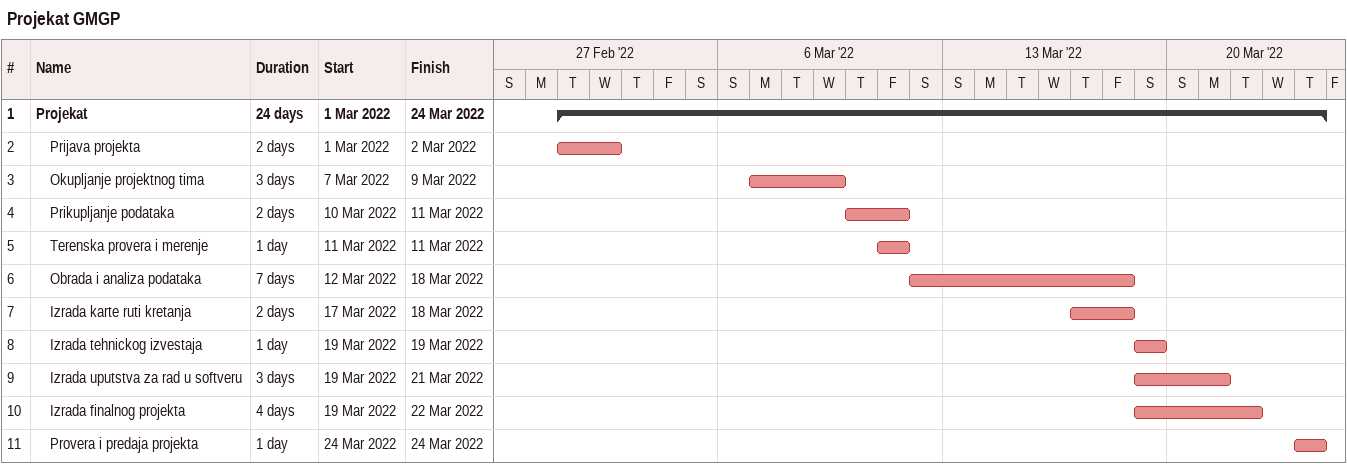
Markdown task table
Projekat GMGP

| ID | Level | Task | Duration | Start | Finish |
|---|---|---|---|---|---|
| 1 | 1 | **Projekat** | 24d | 2022-03-01 | 2022-03-24 |
| 2 | 2 | Prijava projekta | 2d | 2022-03-01 | 2022-03-02 |
| 3 | 2 | Okupljanje projektnog tima | 3d | 2022-03-07 | 2022-03-09 |
| 4 | 2 | Prikupljanje podataka | 2d | 2022-03-10 | 2022-03-11 |
| 5 | 2 | Terenska provera i merenje | 1d | 2022-03-11 | 2022-03-11 |
| 6 | 2 | Obrada i analiza podataka | 7d | 2022-03-12 | 2022-03-18 |
| 7 | 2 | Izrada karte ruti kretanja | 2d | 2022-03-17 | 2022-03-18 |
| 8 | 2 | Izrada tehnickog izvestaja | 1d | 2022-03-19 | 2022-03-19 |
| 9 | 2 | Izrada uputstva za rad u softveru | 3d | 2022-03-19 | 2022-03-21 |
| 10 | 2 | Izrada finalnog projekta | 4d | 2022-03-19 | 2022-03-22 |
| 11 | 2 | Provera i predaja projekta | 1d | 2022-03-24 | 2022-03-24 |
